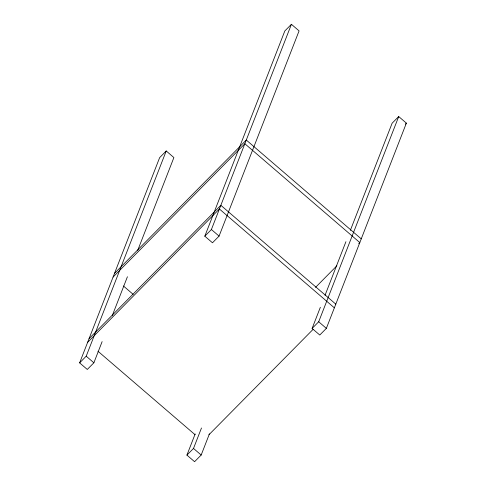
<?xml version="1.0" encoding="UTF-8"?>
<svg xmlns="http://www.w3.org/2000/svg" width="486" height="486" viewBox="0 0 486 486"><rect width="100%" height="100%" fill="white"/><g stroke="black" fill="none" stroke-linecap="round" stroke-linejoin="round"><path stroke-width="0.73" d="M102.127 341.628L93.877 362.787L87.286 369.451L79.625 362.866L159.639 157.64L166.224 150.976L173.891 157.561L137.593 250.655M79.625 362.866L86.21 356.195L166.224 150.976M112.296 315.536L127.423 276.747M204.813 236.19L284.826 30.964L291.418 24.3L299.078 30.891L219.071 236.111L212.479 242.781L204.813 236.19L211.404 229.52L291.418 24.3M209.423 433.877L201.174 455.036L194.582 461.7L186.922 455.109L195.165 433.955M186.922 455.109L193.507 448.444L201.483 427.99M350.327 230.407L392.123 123.213L398.714 116.549L406.375 123.134L326.361 328.36L319.776 335.024L312.109 328.439L320.359 307.28M325.031 295.288L345.929 241.694M312.109 328.439L318.701 321.768L398.714 116.549M114.508 273.387L246.293 140.047L361.25 238.881M113.068 277.081L244.847 143.741L359.81 242.575L358.741 243.656M89.066 338.651L220.844 205.305L335.808 304.139M87.626 342.344L219.405 208.998L334.362 307.838M405.36 124.161L406.375 123.134M315.523 287.384L336.865 265.787M208.986 434.697L313.027 329.429M211.404 229.52L219.071 236.111M318.701 321.768L326.361 328.36M123.414 285.975L133.188 294.376M97.972 351.238L195.111 434.751M86.21 356.195L93.877 362.787M193.507 448.444L201.174 455.036"/></g></svg>
